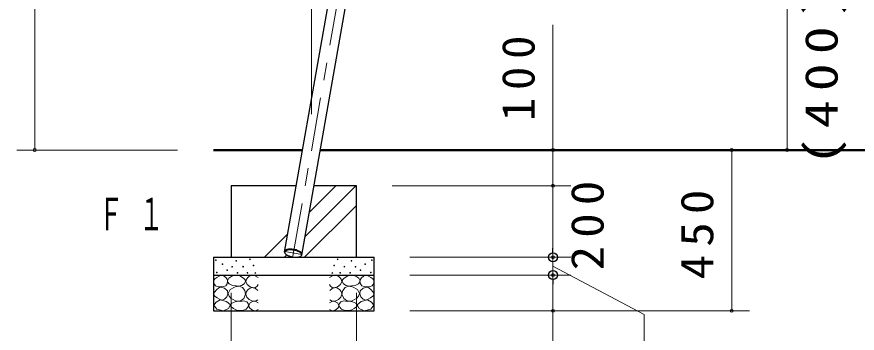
# Model space of a CAD drawing. Units: millimetres on the paper, scale 1:50. Extents: x 200 to 813, y 141 to 438.
# Drawn here: x 230.66 to 277.68, y 197.61 to 215.32 of the extents above; entities that cross this region are included whole.
import ezdxf

# ---------------------------------------------------------------- set-up
doc = ezdxf.new("R2010")
doc.units = ezdxf.units.MM
doc.linetypes.add('USER2', pattern=[6, 3, -1, 1, -1])
doc.layers.add('線', color=2, linetype='Continuous', lineweight=25)
doc.layers.add('補助', color=2, linetype='Continuous', lineweight=13)
doc.styles.add('ＭＳ ゴシック', font='')
doc.styles.get('ＭＳ ゴシック').set_extended_font_data('MS Gothic')

# ---------------------------------------------------------------- blocks, each defined once
blk = doc.blocks.new('dimension_origin')
at = {"color": 0, "linetype": 'Continuous', "lineweight": -2}
blk.add_circle((0, 0), 1.25, dxfattribs=at)

msp = doc.modelspace()

# ---------------------------------------------------------------- linework, layer by layer
at = {"layer": '線', "color": 1, "linetype": 'USER2', "lineweight": 13}
for p, q in [((246.099, 201.912), (254.017, 246.821)), ((245.654, 202.186), (246.611, 202.017))]:
    msp.add_line(p, q, dxfattribs=at)
at = {"layer": '線', "color": 7}
for p, q in [((245.647, 202.15), (253.123, 244.548)), ((246.604, 201.981), (254.08, 244.379)), ((242.661, 205.858), (242.661, 201.858)), ((246.301, 205.858), (242.661, 205.858)), ((249.661, 205.858), (247.288, 205.858)), ((249.661, 201.858), (249.661, 205.858)), ((241.661, 201.858), (241.661, 198.858)), ((241.661, 201.858), (250.661, 201.858)), ((250.661, 198.858), (250.661, 201.858)), ((241.661, 200.858), (250.661, 200.858)), ((241.661, 198.858), (250.661, 198.858))]:
    msp.add_line(p, q, dxfattribs=at)
at = {"layer": '線', "color": 7, "lineweight": 50}
for p, q in [((246.654, 207.858), (241.661, 207.858)), ((289.756, 207.858), (247.641, 207.858))]:
    msp.add_line(p, q, dxfattribs=at)
at = {"layer": '線', "color": 7, "lineweight": 13}
for p, q in [((246.785, 203.007), (249.637, 205.858)), ((247.026, 204.369), (248.514, 205.858)), ((246.759, 201.858), (249.661, 204.759)), ((244.514, 201.858), (245.827, 203.171)), ((245.637, 201.858), (245.767, 201.989))]:
    msp.add_line(p, q, dxfattribs=at)
at = {"layer": '線', "color": 7}
msp.add_lwpolyline([(245.647, 202.15), (245.646, 202.133), (245.649, 202.115), (245.655, 202.098), (245.665, 202.08), (245.678, 202.062), (245.695, 202.044), (245.715, 202.026), (245.738, 202.008), (245.764, 201.991), (245.793, 201.974), (245.824, 201.958), (245.858, 201.943), (245.893, 201.929), (245.931, 201.916), (245.97, 201.904), (246.01, 201.893), (246.051, 201.884), (246.092, 201.876), (246.134, 201.869), (246.176, 201.864), (246.217, 201.86), (246.258, 201.858), (246.298, 201.858), (246.336, 201.859), (246.373, 201.862), (246.408, 201.866), (246.441, 201.872), (246.471, 201.879), (246.499, 201.887), (246.524, 201.897), (246.545, 201.909), (246.564, 201.921), (246.579, 201.935), (246.591, 201.949), (246.6, 201.965), (246.604, 201.981), (246.606, 201.998), (246.603, 202.015), (246.597, 202.033), (246.587, 202.051), (246.574, 202.069), (246.557, 202.087), (246.537, 202.105), (246.514, 202.122), (246.488, 202.14), (246.459, 202.156), (246.428, 202.172), (246.394, 202.187), (246.358, 202.201), (246.321, 202.214), (246.282, 202.226), (246.242, 202.237), (246.201, 202.247), (246.159, 202.255), (246.117, 202.261), (246.076, 202.266), (246.034, 202.27), (245.994, 202.272), (245.954, 202.273), (245.915, 202.272), (245.879, 202.269), (245.844, 202.265), (245.811, 202.259), (245.781, 202.252), (245.753, 202.243), (245.728, 202.233), (245.706, 202.222), (245.688, 202.209), (245.672, 202.196), (245.66, 202.181), (245.652, 202.166)], close=True, dxfattribs=at)
at = {"layer": '線'}
msp.add_lwpolyline([(246.611, 202.02), (246.611, 202.045), (246.604, 202.071), (246.587, 202.098), (246.564, 202.124), (246.532, 202.151), (246.494, 202.176), (246.45, 202.201), (246.401, 202.224), (246.346, 202.244), (246.288, 202.263), (246.228, 202.278), (246.166, 202.291), (246.103, 202.3), (246.041, 202.306), (245.98, 202.309), (245.922, 202.308), (245.867, 202.304), (245.818, 202.296), (245.773, 202.285), (245.735, 202.271), (245.703, 202.254), (245.679, 202.234), (245.662, 202.212), (245.654, 202.188)], dxfattribs=at)
at = {"layer": '補助'}
for p, q in [((247.147, 209.858), (247.147, 290.234)), ((231.661, 207.858), (231.661, 246.858)), ((273.756, 215.858), (273.756, 207.858)), ((260.661, 214.857), (260.661, 202.858)), ((239.661, 207.858), (230.661, 207.858)), ((251.661, 207.858), (271.661, 207.858)), ((251.661, 207.858), (261.661, 207.858)), ((270.661, 207.858), (270.661, 198.858)), ((270.961, 207.858), (274.756, 207.858)), ((251.661, 205.858), (261.661, 205.858)), ((251.661, 205.858), (261.661, 205.858)), ((260.661, 205.858), (260.661, 201.858)), ((260.661, 201.858), (260.661, 204.858)), ((260.661, 203.858), (260.661, 191.858)), ((252.661, 201.858), (261.661, 201.858)), ((252.661, 201.858), (261.661, 201.858)), ((260.661, 201.858), (260.661, 200.858)), ((260.661, 201.358), (265.763, 198.658)), ((252.661, 200.858), (261.661, 200.858)), ((252.661, 200.858), (261.661, 200.858)), ((260.661, 200.858), (260.661, 199.453)), ((260.661, 200.858), (260.661, 197.858)), ((242.661, 199.858), (242.661, 189.858)), ((249.661, 199.858), (249.661, 189.858)), ((252.661, 198.858), (271.661, 198.858)), ((252.661, 198.858), (261.661, 198.858)), ((265.763, 198.658), (265.763, 194.334))]:
    msp.add_line(p, q, dxfattribs=at)
at = {"layer": '補助', "lineweight": 25}
for p, q in [((260.661, 202.108), (260.661, 202.358)), ((260.661, 200.608), (260.661, 200.358))]:
    msp.add_line(p, q, dxfattribs=at)
at = {"layer": '補助'}
for points in [[(242.11, 200.846), (241.98, 200.795), (241.856, 200.726), (241.739, 200.645), (241.666, 200.535), (241.686, 200.384), (241.787, 200.257), (241.924, 200.205), (242.078, 200.2), (242.23, 200.212), (242.357, 200.263), (242.432, 200.369), (242.458, 200.497), (242.441, 200.601), (242.382, 200.7), (242.259, 200.797)], [(242.898, 200.848), (242.8, 200.835), (242.687, 200.794), (242.528, 200.678), (242.455, 200.54), (242.472, 200.46), (242.547, 200.372), (242.737, 200.277), (242.936, 200.248), (243.083, 200.244), (243.233, 200.275), (243.385, 200.367), (243.46, 200.491), (243.441, 200.584), (243.347, 200.691), (243.133, 200.815)], [(249.423, 200.848), (249.521, 200.835), (249.634, 200.794), (249.794, 200.678), (249.867, 200.54), (249.849, 200.46), (249.775, 200.372), (249.585, 200.277), (249.385, 200.248), (249.238, 200.244), (249.088, 200.275), (248.936, 200.367), (248.861, 200.491), (248.88, 200.584), (248.975, 200.691), (249.188, 200.815)], [(250.212, 200.846), (250.341, 200.795), (250.465, 200.726), (250.582, 200.645), (250.655, 200.535), (250.635, 200.384), (250.535, 200.257), (250.398, 200.205), (250.243, 200.2), (250.091, 200.212), (249.965, 200.263), (249.89, 200.369), (249.863, 200.497), (249.88, 200.601), (249.939, 200.7), (250.062, 200.797)], [(242.059, 200.187), (241.952, 200.131), (241.844, 200.047), (241.715, 199.911), (241.666, 199.775), (241.739, 199.678), (241.869, 199.591), (242.002, 199.505), (242.135, 199.464), (242.288, 199.513), (242.414, 199.642), (242.476, 199.807), (242.446, 199.978), (242.282, 200.123)], [(242.644, 199.561), (242.896, 199.424), (243.163, 199.404), (243.369, 199.553), (243.466, 199.788), (243.42, 200.004), (243.282, 200.167), (243.105, 200.235), (242.882, 200.21), (242.607, 200.049), (242.487, 199.831), (242.54, 199.688)], [(249.677, 199.561), (249.426, 199.424), (249.158, 199.404), (248.953, 199.553), (248.856, 199.788), (248.901, 200.004), (249.039, 200.167), (249.216, 200.235), (249.439, 200.21), (249.715, 200.049), (249.834, 199.831), (249.781, 199.688)], [(250.262, 200.187), (250.369, 200.131), (250.478, 200.047), (250.607, 199.911), (250.655, 199.775), (250.583, 199.678), (250.453, 199.591), (250.32, 199.505), (250.186, 199.464), (250.034, 199.513), (249.908, 199.642), (249.845, 199.807), (249.876, 199.978), (250.039, 200.123)], [(242.043, 199.468), (241.816, 199.348), (241.68, 199.172), (241.85, 198.946), (242.218, 198.864), (242.506, 198.986), (242.614, 199.194), (242.398, 199.376)], [(243.185, 199.385), (243.034, 199.398), (242.871, 199.369), (242.693, 199.288), (242.606, 199.18), (242.66, 199.086), (242.779, 198.996), (242.909, 198.919), (243.055, 198.872), (243.292, 198.876), (243.498, 198.958), (243.592, 199.054), (243.633, 199.169), (243.612, 199.272), (243.531, 199.364), (243.363, 199.415)], [(249.137, 199.385), (249.287, 199.398), (249.45, 199.369), (249.629, 199.288), (249.715, 199.18), (249.661, 199.086), (249.542, 198.996), (249.413, 198.919), (249.266, 198.872), (249.03, 198.876), (248.823, 198.958), (248.729, 199.054), (248.688, 199.169), (248.709, 199.272), (248.791, 199.364), (248.959, 199.415)], [(250.279, 199.468), (250.505, 199.348), (250.641, 199.172), (250.472, 198.946), (250.103, 198.864), (249.816, 198.986), (249.707, 199.194), (249.923, 199.376)]]:
    msp.add_lwpolyline(points, close=True, dxfattribs=at)
for points in [[(244.161, 200.724), (243.992, 200.821), (243.819, 200.851), (243.706, 200.817), (243.603, 200.743), (243.514, 200.637), (243.476, 200.502), (243.55, 200.327), (243.711, 200.198), (243.877, 200.15), (244.021, 200.173), (244.102, 200.24), (244.161, 200.331)], [(248.161, 200.724), (248.329, 200.821), (248.503, 200.851), (248.615, 200.817), (248.718, 200.743), (248.808, 200.637), (248.845, 200.502), (248.772, 200.327), (248.611, 200.198), (248.445, 200.15), (248.3, 200.173), (248.219, 200.24), (248.161, 200.331)], [(244.154, 200.001), (244.012, 200.111), (243.85, 200.16), (243.716, 200.135), (243.597, 200.058), (243.509, 199.943), (243.476, 199.799), (243.53, 199.626), (243.654, 199.488), (243.807, 199.411), (243.958, 199.393), (244.061, 199.422), (244.154, 199.475)], [(248.167, 200.001), (248.31, 200.111), (248.471, 200.16), (248.605, 200.135), (248.725, 200.058), (248.813, 199.943), (248.845, 199.799), (248.792, 199.626), (248.668, 199.488), (248.515, 199.411), (248.364, 199.393), (248.26, 199.422), (248.167, 199.475)], [(244.161, 199.311), (244.04, 199.377), (243.895, 199.393), (243.72, 199.306), (243.635, 199.171), (243.647, 199.098), (243.704, 199.013), (243.848, 198.903), (243.996, 198.867), (244.082, 198.888), (244.161, 198.93)], [(248.161, 199.311), (248.281, 199.377), (248.427, 199.393), (248.601, 199.306), (248.687, 199.171), (248.674, 199.098), (248.617, 199.013), (248.474, 198.903), (248.325, 198.867), (248.24, 198.888), (248.161, 198.93)]]:
    msp.add_lwpolyline(points, dxfattribs=at)
for centre in [(243.709, 201.74), (248.612, 201.74), (241.793, 201.701), (242.173, 201.473), (242.712, 201.328), (242.94, 201.657), (243.331, 201.329), (243.909, 201.399), (248.412, 201.399), (248.991, 201.329), (249.382, 201.657), (249.61, 201.328), (250.148, 201.473), (250.529, 201.701), (241.856, 201.004), (242.433, 201.137), (243.01, 200.985), (243.563, 200.988), (244.006, 200.977), (248.315, 200.977), (248.758, 200.988), (249.312, 200.985), (249.889, 201.137), (250.465, 201.004)]:
    msp.add_circle(centre, 0.02, dxfattribs=at)
at = {"layer": '補助', "lineweight": 25}
for centre in [(260.661, 201.858), (260.661, 200.858)]:
    msp.add_circle(centre, 0.25, dxfattribs=at)

# ---------------------------------------------------------------- block references
at = {"layer": '補助', "xscale": 0.0667, "yscale": 0.0667}
for p, rotation in [((231.661, 207.858), 90), ((260.661, 207.858), 90), ((270.661, 207.858), 270), ((273.756, 207.858), 90), ((260.661, 205.858), 270), ((260.661, 205.858), 270), ((260.661, 201.858), 90), ((260.661, 200.858), 90), ((260.661, 198.858), 270), ((270.661, 198.858), 90)]:
    msp.add_blockref('dimension_origin', p, dxfattribs=dict(at, rotation=rotation))

# ---------------------------------------------------------------- texts
at = {"layer": '補助', "char_height": 1.833, "rotation": 90, "style": 'ＭＳ ゴシック'}
for s, insert, attachment_point in [('\\T1.33;\\W1.25;(400)', (274.756, 212.188), 2), ('\\T1.33;\\W1.05;100', (259.661, 212.086), 8), ('\\T1.33;\\W1.1;200', (261.661, 203.858), 2), ('\\T1.33;\\W1.1;450', (269.661, 203.358), 8)]:
    msp.add_mtext(s, dxfattribs=dict(at, insert=insert, attachment_point=attachment_point))
at = {"layer": '補助', "insert": (235.244, 205.191), "char_height": 1.833, "attachment_point": 1, "style": 'ＭＳ ゴシック'}
msp.add_mtext('\\T1.64;\\W0.55;Ｆ１', dxfattribs=at)

doc.saveas('drawing.dxf')
